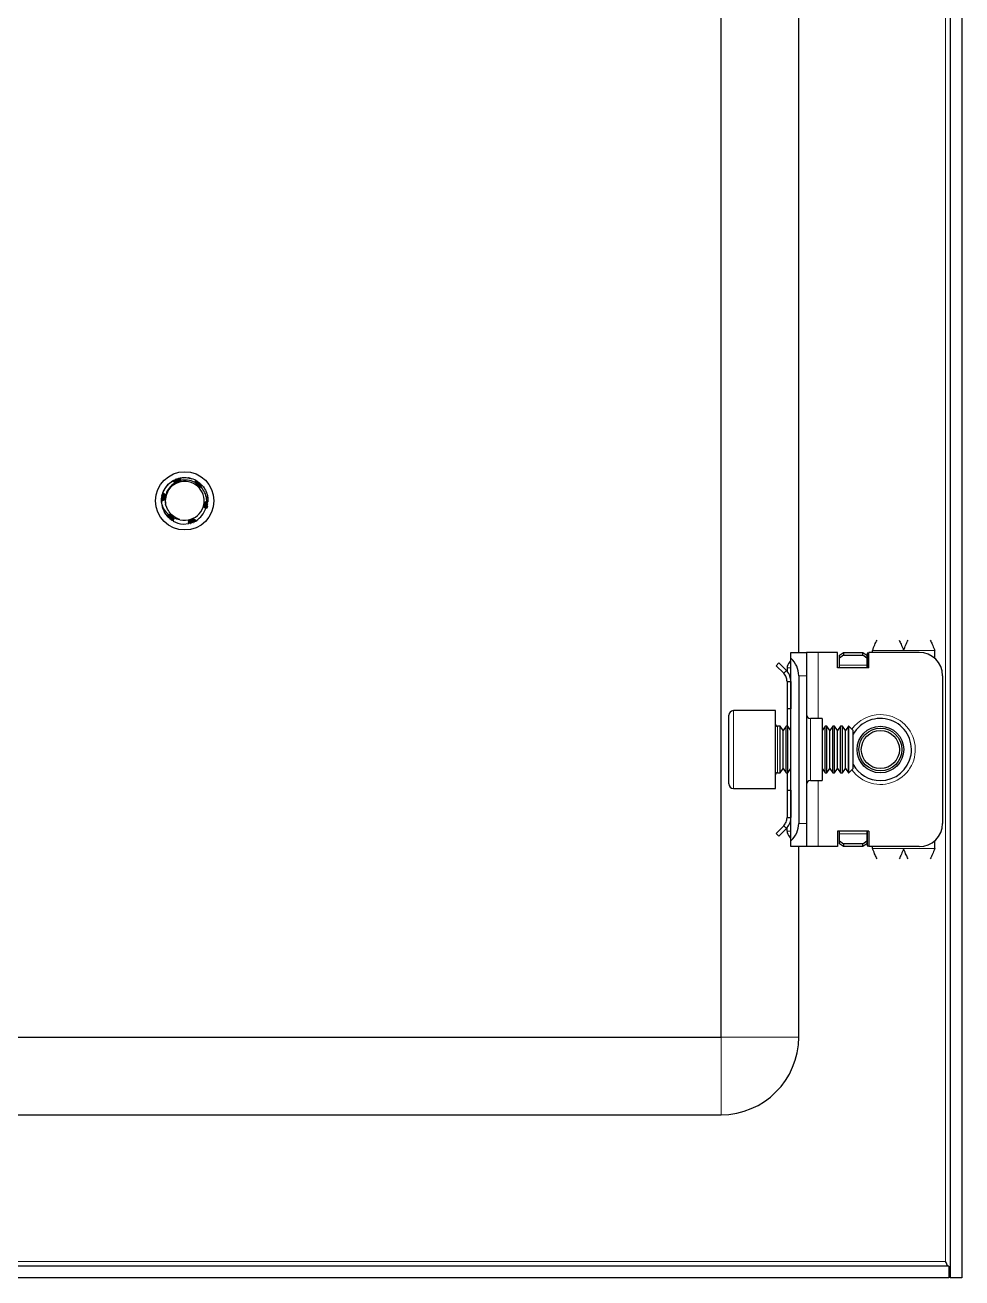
# Model space of a CAD drawing. Header units: millimetres. Extents: x 152 to 1107, y -492 to 1061.
# Drawn here: x 986.6 to 1107.1, y -390.4 to -229.2 of the extents above; entities that cross this region are included whole.
import ezdxf

# ---------------------------------------------------------------- set-up
doc = ezdxf.new("R2010")
doc.units = ezdxf.units.MM

msp = doc.modelspace()

# ---------------------------------------------------------------- linework, layer by layer
at = {"color": 7, "linetype": 'Continuous', "lineweight": 25}
for p, q in [((1105.64, 970.6), (1105.64, -390.4)), ((1107.14, 970.6), (1107.14, -390.4)), ((1076.14, -359.4), (1076.14, 939.6)), ((1086.14, -309.9), (1086.14, 277.6)), ((1004.87, -288.43), (1005.01, -288.33)), ((1004.9, -288.47), (1005.01, -288.28)), ((1005.6, -287.82), (1005.87, -287.7)), ((1006.54, -287.46), (1006.49, -287.47)), ((1007.67, -287.45), (1007.63, -287.44)), ((1007.85, -287.49), (1007.81, -287.48)), ((1008.03, -287.54), (1007.99, -287.52)), ((1008.21, -287.6), (1008.17, -287.58)), ((1008.57, -287.76), (1008.53, -287.74)), ((1008.57, -287.76), (1008.56, -287.87)), ((1008.57, -287.76), (1008.71, -287.88)), ((1008.74, -287.87), (1008.7, -287.84)), ((1008.92, -287.98), (1008.88, -287.96)), ((1008.92, -287.98), (1009.12, -288.17)), ((1009.08, -288.11), (1009.04, -288.08)), ((1009.23, -288.25), (1009.19, -288.22)), ((1009.36, -288.39), (1009.33, -288.35)), ((1004.14, -290.2), (1004.2, -289.89)), ((1004.14, -290.2), (1004.14, -290.25)), ((1004.16, -290), (1004.16, -290.05)), ((1004.2, -289.79), (1004.19, -289.84)), ((1004.24, -289.6), (1004.23, -289.65)), ((1004.3, -289.42), (1004.29, -289.46)), ((1004.35, -289.28), (1004.46, -289.1)), ((1004.37, -289.28), (1004.47, -289.09)), ((1009.95, -289.36), (1009.95, -289.35)), ((1010.01, -289.54), (1010, -289.49)), ((1010.06, -289.71), (1010.05, -289.67)), ((1010.09, -289.9), (1010.09, -289.85)), ((1010.12, -290.09), (1010.11, -290.04)), ((1004.14, -290.4), (1004.14, -290.4)), ((1004.84, -291.27), (1004.68, -290.86)), ((1010.05, -291.1), (1009.98, -291.34)), ((1010, -291.29), (1010.01, -291.25)), ((1010.05, -291.1), (1010.06, -291.06)), ((1010.09, -290.9), (1010.1, -290.86)), ((1010.13, -290.29), (1010.11, -290.53)), ((1010.12, -290.7), (1010.13, -290.65)), ((1010.13, -290.29), (1010.13, -290.24)), ((1010.13, -290.49), (1010.14, -290.44)), ((1004.98, -292.48), (1004.86, -292.35)), ((1004.86, -292.36), (1004.88, -292.38)), ((1004.98, -292.48), (1005.01, -292.51)), ((1005.12, -292.62), (1005.15, -292.65)), ((1005.27, -292.75), (1005.31, -292.78)), ((1005.44, -292.87), (1005.48, -292.9)), ((1006.94, -293.39), (1007.68, -293.32)), ((1007.83, -293.32), (1007.87, -293.31)), ((1008.02, -293.27), (1008.06, -293.25)), ((1008.21, -293.2), (1008.26, -293.18)), ((1008.58, -293.03), (1008.36, -293.11)), ((1008.4, -293.12), (1008.45, -293.1)), ((1008.76, -292.92), (1008.56, -293.04)), ((1008.58, -292.96), (1008.63, -293)), ((1008.58, -293.03), (1008.63, -293)), ((1084.93, -311.19), (1085.14, -310.99)), ((1085.14, -309.9), (1087.14, -309.9)), ((1085.14, -310.66), (1085.14, -309.9)), ((1085.14, -334.14), (1085.14, -310.66)), ((1087.14, -309.9), (1087.14, -312.9)), ((1088.64, -309.9), (1087.14, -309.9)), ((1091.14, -309.9), (1088.64, -309.9)), ((1091.14, -311.9), (1091.14, -309.9)), ((1091.39, -310.28), (1091.89, -309.92)), ((1091.89, -310.28), (1091.39, -310.63)), ((1091.39, -310.63), (1091.39, -310.28)), ((1091.39, -311.55), (1091.39, -310.63)), ((1091.89, -309.92), (1091.89, -310.28)), ((1091.89, -309.92), (1094.39, -309.92)), ((1091.89, -310.28), (1094.39, -310.28)), ((1094.39, -310.28), (1094.39, -309.92)), ((1094.39, -309.92), (1094.89, -310.28)), ((1094.89, -310.63), (1094.39, -310.28)), ((1094.89, -310.28), (1094.89, -310.63)), ((1094.89, -310.63), (1094.89, -311.55)), ((1094.94, -310.02), (1094.94, -311.9)), ((1095.14, -310.02), (1094.94, -310.02)), ((1095.14, -311.9), (1095.14, -309.9)), ((1101.64, -309.9), (1095.14, -309.9)), ((1095.64, -309.9), (1095.64, -309.65)), ((1103.64, -310.66), (1103.64, -309.65)), ((1083.58, -311.26), (1083.22, -311.61)), ((1084.2, -312.59), (1083.22, -311.61)), ((1084.55, -312.24), (1083.58, -311.26)), ((1084.2, -312.59), (1084.55, -312.24)), ((1084.64, -311.9), (1084.64, -312.29)), ((1095.14, -311.9), (1091.14, -311.9)), ((1091.39, -311.9), (1091.39, -311.55)), ((1094.89, -311.55), (1094.89, -311.9)), ((1084.64, -313.65), (1085.14, -313.65)), ((1084.64, -313.65), (1084.64, -317.15)), ((1085.14, -313.65), (1085.14, -317.15)), ((1086.14, -312.9), (1086.14, -331.9)), ((1087.14, -312.9), (1087.14, -331.9)), ((1104.64, -312.9), (1104.64, -331.9)), ((1083.14, -317.4), (1077.74, -317.4)), ((1083.14, -319.71), (1083.14, -317.4)), ((1085.14, -317.15), (1084.64, -317.15)), ((1084.64, -317.15), (1084.64, -319.4)), ((1077.14, -320.03), (1077.14, -318)), ((1089.14, -318.4), (1087.64, -318.4)), ((1089.14, -318.4), (1089.14, -326.4)), ((1077.14, -326.8), (1077.14, -320.03)), ((1083.14, -327.4), (1083.14, -319.71)), ((1083.75, -319.4), (1083.39, -319.4)), ((1084.14, -319.95), (1083.75, -319.4)), ((1083.75, -324.93), (1083.75, -319.4)), ((1084.52, -319.4), (1084.14, -319.95)), ((1084.14, -324.46), (1084.14, -319.95)), ((1084.75, -319.4), (1084.52, -319.4)), ((1084.52, -324.93), (1084.52, -319.4)), ((1085.14, -319.95), (1084.75, -319.4)), ((1084.75, -324.93), (1084.75, -319.4)), ((1089.52, -319.4), (1089.14, -319.95)), ((1089.75, -319.4), (1089.52, -319.4)), ((1089.52, -324.93), (1089.52, -319.4)), ((1090.14, -319.95), (1089.75, -319.4)), ((1089.75, -324.93), (1089.75, -319.4)), ((1090.52, -319.4), (1090.14, -319.95)), ((1090.14, -324.46), (1090.14, -319.95)), ((1090.75, -319.4), (1090.52, -319.4)), ((1090.52, -324.93), (1090.52, -319.4)), ((1091.14, -319.95), (1090.75, -319.4)), ((1090.75, -324.93), (1090.75, -319.4)), ((1091.52, -319.4), (1091.14, -319.95)), ((1091.14, -324.46), (1091.14, -319.95)), ((1091.75, -319.4), (1091.52, -319.4)), ((1091.52, -324.93), (1091.52, -319.4)), ((1092.14, -319.95), (1091.75, -319.4)), ((1091.75, -324.93), (1091.75, -319.4)), ((1092.52, -319.4), (1092.14, -319.95)), ((1092.14, -324.46), (1092.14, -319.95)), ((1092.58, -319.4), (1092.52, -319.4)), ((1092.52, -324.93), (1092.52, -319.4)), ((1093.14, -319.95), (1092.58, -319.4)), ((1092.58, -320.78), (1092.58, -319.4)), ((1092.58, -325.4), (1092.58, -320.78)), ((1093.14, -321.08), (1093.14, -319.95)), ((1093.14, -324.85), (1093.14, -321.08)), ((1083.39, -325.4), (1083.75, -325.4)), ((1083.75, -325.4), (1084.14, -324.85)), ((1083.75, -325.4), (1083.75, -324.93)), ((1084.14, -324.85), (1084.14, -324.46)), ((1084.14, -324.85), (1084.52, -325.4)), ((1084.52, -325.4), (1084.52, -324.93)), ((1084.52, -325.4), (1084.75, -325.4)), ((1084.64, -325.4), (1084.64, -327.65)), ((1084.75, -325.4), (1085.14, -324.85)), ((1084.75, -325.4), (1084.75, -324.93)), ((1089.14, -324.85), (1089.52, -325.4)), ((1089.52, -325.4), (1089.52, -324.93)), ((1089.52, -325.4), (1089.75, -325.4)), ((1089.75, -325.4), (1090.14, -324.85)), ((1089.75, -325.4), (1089.75, -324.93)), ((1090.14, -324.85), (1090.14, -324.46)), ((1090.14, -324.85), (1090.52, -325.4)), ((1090.52, -325.4), (1090.52, -324.93)), ((1090.52, -325.4), (1090.75, -325.4)), ((1090.75, -325.4), (1091.14, -324.85)), ((1090.75, -325.4), (1090.75, -324.93)), ((1091.14, -324.85), (1091.14, -324.46)), ((1091.14, -324.85), (1091.52, -325.4)), ((1091.52, -325.4), (1091.52, -324.93)), ((1091.52, -325.4), (1091.75, -325.4)), ((1091.75, -325.4), (1092.14, -324.85)), ((1091.75, -325.4), (1091.75, -324.93)), ((1092.14, -324.85), (1092.14, -324.46)), ((1092.14, -324.85), (1092.52, -325.4)), ((1092.52, -325.4), (1092.52, -324.93)), ((1092.52, -325.4), (1092.58, -325.4)), ((1092.58, -325.4), (1093.14, -324.85)), ((1087.64, -326.4), (1089.14, -326.4)), ((1077.74, -327.4), (1083.14, -327.4)), ((1084.64, -327.65), (1085.14, -327.65)), ((1084.64, -327.65), (1084.64, -331.15)), ((1085.14, -327.65), (1085.14, -331.15)), ((1084.64, -331.15), (1085.14, -331.15)), ((1087.14, -331.9), (1087.14, -334.9)), ((1084.2, -332.21), (1083.22, -333.19)), ((1083.58, -333.54), (1083.22, -333.19)), ((1084.55, -332.56), (1083.58, -333.54)), ((1084.2, -332.21), (1084.55, -332.56)), ((1084.64, -332.9), (1084.64, -332.44)), ((1085.14, -333.81), (1084.93, -333.61)), ((1095.14, -332.9), (1091.14, -332.9)), ((1091.14, -332.9), (1091.14, -334.9)), ((1091.39, -333.25), (1091.39, -332.9)), ((1091.39, -334.17), (1091.39, -333.25)), ((1094.89, -332.9), (1094.89, -333.25)), ((1094.89, -333.25), (1094.89, -334.17)), ((1094.94, -332.9), (1094.94, -334.78)), ((1095.14, -332.9), (1095.14, -334.9)), ((1085.14, -334.9), (1085.14, -334.14)), ((1087.14, -334.9), (1085.14, -334.9)), ((1086.14, -359.4), (1086.14, -334.9)), ((1088.64, -334.9), (1087.14, -334.9)), ((1091.14, -334.9), (1088.64, -334.9)), ((1091.39, -334.17), (1091.89, -334.52)), ((1091.39, -334.52), (1091.39, -334.17)), ((1091.89, -334.87), (1091.39, -334.52)), ((1094.39, -334.52), (1091.89, -334.52)), ((1091.89, -334.52), (1091.89, -334.87)), ((1094.39, -334.87), (1091.89, -334.87)), ((1094.39, -334.52), (1094.89, -334.17)), ((1094.39, -334.87), (1094.39, -334.52)), ((1094.89, -334.52), (1094.39, -334.87)), ((1094.89, -334.17), (1094.89, -334.52)), ((1094.94, -334.78), (1095.14, -334.78)), ((1101.64, -334.9), (1095.14, -334.9)), ((1095.64, -335.15), (1095.64, -334.9)), ((1103.64, -335.15), (1103.64, -334.14)), ((892.14, -359.4), (1076.14, -359.4)), ((892.14, -369.4), (1076.14, -369.4)), ((1105.04, -388.3), (1105.28, -388.9)), ((1105.44, -388.9), (862.84, -388.9)), ((1105.44, -388.9), (1105.44, -390.4)), ((1105.44, -390.4), (862.84, -390.4)), ((1107.14, -390.4), (1105.64, -390.4))]:
    msp.add_line(p, q, dxfattribs=at)
at = {"color": 8, "linetype": 'Continuous', "lineweight": 18}
for p, q in [((1105.04, 968.5), (1105.04, -388.3)), ((1088.64, -309.9), (1088.64, -318.4)), ((1095.64, -309.65), (1099.64, -309.65)), ((1103.64, -309.65), (1099.64, -309.65)), ((1085.14, -311.9), (1084.64, -311.9)), ((1085.14, -311.4), (1084.93, -311.19)), ((1094.89, -311.55), (1091.39, -311.55)), ((1087.14, -312.9), (1086.14, -312.9)), ((1077.74, -317.4), (1077.74, -319.71)), ((1087.64, -318.4), (1087.64, -326.4)), ((1077.74, -319.71), (1077.74, -327.4)), ((1083.39, -319.4), (1083.39, -325.4)), ((1088.64, -326.4), (1088.64, -334.9)), ((1086.14, -331.9), (1087.14, -331.9)), ((1085.14, -332.9), (1084.64, -332.9)), ((1085.14, -333.4), (1084.93, -333.61)), ((1091.39, -333.25), (1094.89, -333.25)), ((1099.64, -335.15), (1095.64, -335.15)), ((1103.64, -335.15), (1099.64, -335.15)), ((1076.14, -359.4), (1076.14, -369.4)), ((1076.14, -359.4), (1086.14, -359.4)), ((1105.04, -388.3), (863.24, -388.3))]:
    msp.add_line(p, q, dxfattribs=at)
at = {"color": 7, "linetype": 'Continuous', "lineweight": 25}
for centre, radius in [((1007.14, -290.4), 3.75), ((1096.64, -322.4), 3), ((1096.64, -322.4), 2.76), ((1096.64, -322.4), 2.45)]:
    msp.add_circle(centre, radius, dxfattribs=at)
for centre, radius, start, end in [((1007.14, -290.4), 2.5, 108.5944, 168.5944), ((1007.14, -290.4), 2.5, 48.5944, 108.5944), ((1007.14, -290.4), 2.5, 348.5944, 48.5944), ((1007.14, -290.4), 2.5, 168.5944, 190.5165), ((1007.14, -290.4), 3, 180, 220.7437), ((1007.14, -290.4), 2.5, 288.5944, 348.5944), ((1007.14, -290.4), 3, 239.9286, 266.2193), ((1007.14, -290.4), 2.5, 255.8881, 288.5944), ((1083.14, -312.9), 3, 360, 48.1897), ((1101.64, -312.9), 3, 360, 90), ((1085.64, -311.9), 1, 135, 180), ((1077.74, -318), 0.6, 90, 180), ((1083.39, -319.15), 0.25, 180, 270), ((1087.64, -317.9), 0.5, 180, 270), ((1096.64, -322.4), 4, 270, 151.045), ((1083.39, -325.65), 0.25, 90, 180), ((1096.64, -322.4), 4, 208.955, 270), ((1077.74, -326.8), 0.6, 180, 270), ((1087.64, -326.9), 0.5, 90, 180), ((1083.14, -331.9), 3, 311.8103, 360), ((1101.64, -331.9), 3, 270, 360), ((1085.64, -332.9), 1, 180, 225), ((1076.14, -359.4), 10, 270, 0)]:
    msp.add_arc(centre, radius, start, end, dxfattribs=at)
at = {"color": 8, "linetype": 'Continuous', "lineweight": 18}
for start, end in [(215.4622, 90), (90, 144.5378)]:
    msp.add_arc((1096.64, -322.4), 4.5, start, end, dxfattribs=at)
at = {"color": 7, "linetype": 'Continuous', "lineweight": 25}
for points, knots in [([(1004.3, -289.42), (1004.51, -288.99), (1004.82, -288.35), (1005.41, -287.95), (1005.61, -287.82)], [0, 0, 0, 0, 0.657042, 1, 1, 1, 1]), ([(1004.5, -289.01), (1004.53, -288.94), (1004.61, -288.73), (1004.78, -288.57), (1004.89, -288.46)], [0, 0, 0, 0, 0.333789, 1, 1, 1, 1]), ([(1004.59, -288.88), (1004.61, -288.83), (1004.71, -288.53), (1004.95, -288.32), (1005.16, -288.14)], [0, 0, 0, 0, 0.171865, 1, 1, 1, 1]), ([(1005.98, -288.04), (1005.91, -288.08), (1005.59, -288.26), (1005.1, -288.73), (1004.79, -289.31), (1004.7, -289.65), (1004.69, -289.71)], [0, 0, 0, 0, 0.104785, 0.513079, 0.918136, 1, 1, 1, 1]), ([(1004.87, -288.43), (1004.86, -288.44), (1004.85, -288.46), (1004.83, -288.48), (1004.82, -288.49)], [0, 0, 0, 0, 0.296796, 1, 1, 1, 1]), ([(1004.99, -288.3), (1004.99, -288.3), (1004.98, -288.31), (1004.97, -288.33), (1004.96, -288.33)], [0, 0, 0, 0, 0.4842322, 1, 1, 1, 1]), ([(1005.13, -288.17), (1005.12, -288.18), (1005.11, -288.19), (1005.1, -288.2), (1005.1, -288.2)], [0, 0, 0, 0, 0.485158, 1, 1, 1, 1]), ([(1005.27, -288.05), (1005.27, -288.05), (1005.26, -288.06), (1005.24, -288.07), (1005.24, -288.08)], [0, 0, 0, 0, 0.484546, 1, 1, 1, 1]), ([(1005.43, -287.93), (1005.42, -287.94), (1005.41, -287.95), (1005.4, -287.95), (1005.39, -287.96)], [0, 0, 0, 0, 0.482687, 1, 1, 1, 1]), ([(1005.43, -287.93), (1005.44, -287.92), (1005.49, -287.89), (1005.55, -287.87), (1005.59, -287.85)], [0, 0, 0, 0, 0.2307506, 1, 1, 1, 1]), ([(1005.6, -287.82), (1005.59, -287.83), (1005.58, -287.84), (1005.56, -287.84), (1005.56, -287.85)], [0, 0, 0, 0, 0.480194, 1, 1, 1, 1]), ([(1005.6, -287.82), (1005.63, -287.84), (1005.69, -287.88), (1005.76, -287.95), (1005.8, -288), (1005.81, -288.02)], [0, 0, 0, 0, 0.3628583, 0.6934345, 1, 1, 1, 1]), ([(1005.96, -288.08), (1005.95, -288.08), (1005.91, -288.07), (1005.84, -288.04), (1005.76, -287.99), (1005.68, -287.92), (1005.64, -287.85), (1005.61, -287.82)], [0, 0, 0, 0, 0.084477, 0.253367, 0.470159, 0.686909, 1, 1, 1, 1]), ([(1005.78, -287.72), (1005.77, -287.73), (1005.76, -287.74), (1005.74, -287.74), (1005.73, -287.75)], [0, 0, 0, 0, 0.477867, 1, 1, 1, 1]), ([(1005.89, -288.03), (1005.89, -288.01), (1005.88, -287.96), (1005.85, -287.89), (1005.8, -287.81), (1005.76, -287.77), (1005.73, -287.75)], [0, 0, 0, 0, 0.154183, 0.462567, 0.728091, 1, 1, 1, 1]), ([(1005.78, -287.72), (1005.81, -287.75), (1005.86, -287.78), (1005.93, -287.86), (1005.98, -287.94), (1006, -288), (1006.01, -288.04), (1006.01, -288.05)], [0, 0, 0, 0, 0.260762, 0.494805, 0.723794, 0.94279, 1, 1, 1, 1]), ([(1005.97, -287.64), (1005.96, -287.64), (1005.94, -287.65), (1005.93, -287.65), (1005.92, -287.66)], [0, 0, 0, 0, 0.476486, 1, 1, 1, 1]), ([(1006.06, -288.05), (1006.06, -288.04), (1006.06, -287.98), (1006.05, -287.9), (1006.02, -287.81), (1005.98, -287.73), (1005.94, -287.68), (1005.92, -287.66)], [0, 0, 0, 0, 0.114393, 0.350182, 0.585971, 0.790611, 1, 1, 1, 1]), ([(1005.97, -287.64), (1005.98, -287.63), (1006.05, -287.6), (1006.11, -287.59), (1006.16, -287.58)], [0, 0, 0, 0, 0.301025, 1, 1, 1, 1]), ([(1005.97, -287.64), (1005.99, -287.66), (1006.05, -287.71), (1006.1, -287.78), (1006.14, -287.87), (1006.16, -287.95), (1006.17, -288.01), (1006.16, -288.05), (1006.16, -288.06)], [0, 0, 0, 0, 0.218347, 0.41099, 0.598711, 0.777744, 0.945667, 1, 1, 1, 1]), ([(1006.34, -288.03), (1006.33, -288.03), (1006.28, -288.05), (1006.2, -288.06), (1006.1, -288.06), (1006.03, -288.05), (1005.99, -288.04), (1005.98, -288.04)], [0, 0, 0, 0, 0.099011, 0.388276, 0.61301, 0.895384, 1, 1, 1, 1]), ([(1006.16, -287.56), (1006.15, -287.57), (1006.14, -287.57), (1006.12, -287.58), (1006.11, -287.58)], [0, 0, 0, 0, 0.4765794, 1, 1, 1, 1]), ([(1006.19, -288.06), (1006.19, -288.06), (1006.2, -288.02), (1006.21, -287.95), (1006.21, -287.85), (1006.19, -287.75), (1006.16, -287.66), (1006.13, -287.61), (1006.11, -287.58)], [0, 0, 0, 0, 0.019058, 0.219488, 0.419831, 0.620151, 0.807785, 1, 1, 1, 1]), ([(1006.16, -287.56), (1006.18, -287.59), (1006.23, -287.64), (1006.27, -287.72), (1006.3, -287.81), (1006.31, -287.89), (1006.3, -287.96), (1006.29, -288), (1006.29, -288.02)], [0, 0, 0, 0, 0.2130021, 0.3969751, 0.5751808, 0.7443635, 0.9027788, 1, 1, 1, 1]), ([(1006.35, -287.5), (1006.34, -287.51), (1006.33, -287.51), (1006.31, -287.51), (1006.31, -287.52)], [0, 0, 0, 0, 0.4789775, 1, 1, 1, 1]), ([(1006.31, -288.02), (1006.32, -287.99), (1006.34, -287.94), (1006.36, -287.85), (1006.37, -287.76), (1006.36, -287.65), (1006.33, -287.57), (1006.31, -287.52)], [0, 0, 0, 0, 0.147065, 0.321231, 0.495346, 0.669443, 1, 1, 1, 1]), ([(1006.6, -287.8), (1006.6, -287.81), (1006.57, -287.86), (1006.51, -287.94), (1006.42, -288), (1006.36, -288.02), (1006.34, -288.03)], [0, 0, 0, 0, 0.153621, 0.528305, 0.811762, 1, 1, 1, 1]), ([(1006.35, -287.5), (1006.37, -287.53), (1006.41, -287.59), (1006.44, -287.68), (1006.45, -287.76), (1006.45, -287.84), (1006.43, -287.92), (1006.41, -287.97), (1006.38, -288), (1006.38, -288.01)], [0, 0, 0, 0, 0.195461, 0.359649, 0.517607, 0.666788, 0.806268, 0.936243, 1, 1, 1, 1]), ([(1006.43, -287.96), (1006.43, -287.96), (1006.46, -287.92), (1006.49, -287.83), (1006.52, -287.72), (1006.52, -287.63), (1006.51, -287.55), (1006.5, -287.5), (1006.49, -287.47)], [0, 0, 0, 0, 0.001313, 0.309582, 0.493731, 0.677835, 0.837663, 1, 1, 1, 1]), ([(1006.46, -287.97), (1006.49, -287.95), (1006.53, -287.91), (1006.58, -287.84), (1006.6, -287.81), (1006.6, -287.8)], [0, 0, 0, 0, 0.41332, 0.833507, 1, 1, 1, 1]), ([(1006.54, -287.46), (1006.55, -287.49), (1006.57, -287.54), (1006.59, -287.62), (1006.59, -287.71), (1006.58, -287.78), (1006.54, -287.87), (1006.5, -287.93), (1006.47, -287.96)], [0, 0, 0, 0, 0.162579, 0.32416, 0.478216, 0.623372, 0.759205, 1, 1, 1, 1]), ([(1006.5, -287.48), (1006.52, -287.47), (1006.63, -287.43), (1006.76, -287.42), (1006.87, -287.41)], [0, 0, 0, 0, 0.169871, 1, 1, 1, 1]), ([(1006.54, -287.46), (1006.57, -287.45), (1006.89, -287.39), (1007.53, -287.38), (1008.19, -287.56), (1008.52, -287.74), (1008.59, -287.77)], [0, 0, 0, 0, 0.044285, 0.46488, 0.894202, 1, 1, 1, 1]), ([(1008.58, -288.08), (1008.52, -288.05), (1008.19, -287.87), (1007.52, -287.69), (1006.9, -287.72), (1006.6, -287.8), (1006.6, -287.8)], [0, 0, 0, 0, 0.102158, 0.551599, 0.99962, 1, 1, 1, 1]), ([(1006.97, -287.43), (1007.04, -287.42), (1007.21, -287.39), (1007.38, -287.41), (1007.48, -287.42)], [0, 0, 0, 0, 0.399625, 1, 1, 1, 1]), ([(1007.65, -287.46), (1007.7, -287.46), (1007.84, -287.47), (1007.98, -287.52), (1008.07, -287.55)], [0, 0, 0, 0, 0.3173854, 1, 1, 1, 1]), ([(1008.5, -288.06), (1008.5, -288.05), (1008.5, -288.02), (1008.51, -287.95), (1008.53, -287.86), (1008.57, -287.8), (1008.59, -287.77)], [0, 0, 0, 0, 0.058255, 0.305509, 0.64716, 1, 1, 1, 1]), ([(1008.58, -288.08), (1008.6, -288.06), (1008.64, -288.01), (1008.68, -287.93), (1008.7, -287.87), (1008.7, -287.84)], [0, 0, 0, 0, 0.351509, 0.671861, 1, 1, 1, 1]), ([(1008.79, -288.52), (1008.78, -288.52), (1008.74, -288.48), (1008.69, -288.42), (1008.64, -288.34), (1008.61, -288.25), (1008.59, -288.16), (1008.58, -288.11), (1008.58, -288.08)], [0, 0, 0, 0, 0.066273, 0.267344, 0.423096, 0.618734, 0.814089, 1, 1, 1, 1]), ([(1008.74, -287.87), (1008.74, -287.9), (1008.74, -287.97), (1008.71, -288.07), (1008.66, -288.15), (1008.63, -288.2), (1008.6, -288.22), (1008.6, -288.22)], [0, 0, 0, 0, 0.275174, 0.522846, 0.765225, 0.99702, 1, 1, 1, 1]), ([(1008.62, -288.27), (1008.63, -288.26), (1008.67, -288.24), (1008.73, -288.19), (1008.8, -288.12), (1008.85, -288.04), (1008.87, -287.98), (1008.88, -287.96)], [0, 0, 0, 0, 0.084965, 0.329338, 0.573716, 0.784411, 1, 1, 1, 1]), ([(1008.92, -287.98), (1008.91, -288.02), (1008.9, -288.09), (1008.86, -288.18), (1008.81, -288.25), (1008.75, -288.31), (1008.7, -288.35), (1008.67, -288.36), (1008.66, -288.36)], [0, 0, 0, 0, 0.222831, 0.420099, 0.612409, 0.79585, 0.967895, 1, 1, 1, 1]), ([(1008.68, -288.39), (1008.68, -288.39), (1008.72, -288.38), (1008.78, -288.35), (1008.87, -288.3), (1008.94, -288.24), (1009, -288.16), (1009.03, -288.11), (1009.04, -288.08)], [0, 0, 0, 0, 0.002693, 0.20821, 0.413641, 0.619057, 0.807274, 1, 1, 1, 1]), ([(1009.08, -288.11), (1009.07, -288.15), (1009.05, -288.21), (1009, -288.29), (1008.94, -288.36), (1008.87, -288.41), (1008.82, -288.45), (1008.78, -288.45), (1008.77, -288.45)], [0, 0, 0, 0, 0.219212, 0.409339, 0.593597, 0.768568, 0.932394, 1, 1, 1, 1]), ([(1008.78, -288.48), (1008.81, -288.47), (1008.88, -288.46), (1008.97, -288.42), (1009.06, -288.37), (1009.13, -288.3), (1009.17, -288.25), (1009.19, -288.22)], [0, 0, 0, 0, 0.190996, 0.3837979, 0.5765532, 0.7852799, 1, 1, 1, 1]), ([(1009.24, -288.6), (1009.23, -288.61), (1009.2, -288.62), (1009.15, -288.64), (1009.06, -288.64), (1008.96, -288.63), (1008.86, -288.58), (1008.81, -288.54), (1008.79, -288.52)], [0, 0, 0, 0, 0.0458661, 0.2307436, 0.3874614, 0.6582461, 0.861978, 1, 1, 1, 1]), ([(1009.23, -288.25), (1009.21, -288.28), (1009.18, -288.34), (1009.12, -288.41), (1009.06, -288.47), (1008.99, -288.51), (1008.92, -288.53), (1008.87, -288.53), (1008.85, -288.53)], [0, 0, 0, 0, 0.211659, 0.390361, 0.562352, 0.724819, 0.876696, 1, 1, 1, 1]), ([(1008.87, -288.55), (1008.88, -288.55), (1008.95, -288.56), (1009.04, -288.54), (1009.15, -288.5), (1009.25, -288.44), (1009.3, -288.39), (1009.33, -288.35)], [0, 0, 0, 0, 0.046579, 0.362688, 0.551736, 0.740753, 1, 1, 1, 1]), ([(1008.87, -288.59), (1008.9, -288.6), (1008.97, -288.62), (1009.06, -288.63), (1009.15, -288.62), (1009.21, -288.61), (1009.24, -288.6)], [0, 0, 0, 0, 0.251795, 0.502165, 0.752314, 1, 1, 1, 1]), ([(1009.36, -288.39), (1009.35, -288.41), (1009.31, -288.46), (1009.25, -288.52), (1009.18, -288.56), (1009.11, -288.59), (1009.03, -288.61), (1008.97, -288.61), (1008.93, -288.6), (1008.92, -288.59)], [0, 0, 0, 0, 0.169226, 0.337427, 0.497935, 0.649179, 0.790582, 0.922688, 1, 1, 1, 1]), ([(1009.36, -288.39), (1009.48, -288.54), (1009.76, -288.89), (1010.05, -289.55), (1010.11, -290.06), (1010.13, -290.31)], [0, 0, 0, 0, 0.274163, 0.639603, 1, 1, 1, 1]), ([(1009.45, -288.52), (1009.49, -288.56), (1009.63, -288.69), (1009.72, -288.86), (1009.78, -288.99)], [0, 0, 0, 0, 0.288707, 1, 1, 1, 1]), ([(1004.14, -290.41), (1004.13, -290.36), (1004.13, -290.28), (1004.15, -290.2), (1004.16, -290.18)], [0, 0, 0, 0, 0.659859, 1, 1, 1, 1]), ([(1004.63, -290.11), (1004.62, -290.12), (1004.6, -290.16), (1004.56, -290.21), (1004.51, -290.26), (1004.44, -290.31), (1004.36, -290.35), (1004.28, -290.38), (1004.2, -290.4), (1004.16, -290.4), (1004.14, -290.4)], [0, 0, 0, 0, 0.060221, 0.18113, 0.301988, 0.42281, 0.589437, 0.75603, 0.87711, 1, 1, 1, 1]), ([(1004.14, -290.2), (1004.18, -290.19), (1004.24, -290.16), (1004.34, -290.14), (1004.43, -290.14), (1004.51, -290.16), (1004.56, -290.18), (1004.58, -290.19)], [0, 0, 0, 0, 0.235039, 0.445532, 0.651268, 0.847853, 1, 1, 1, 1]), ([(1004.16, -290), (1004.2, -289.99), (1004.26, -289.96), (1004.36, -289.96), (1004.45, -289.97), (1004.53, -289.99), (1004.59, -290.02), (1004.62, -290.05), (1004.63, -290.06)], [0, 0, 0, 0, 0.214065, 0.402363, 0.585629, 0.760234, 0.923894, 1, 1, 1, 1]), ([(1004.6, -290.16), (1004.58, -290.14), (1004.52, -290.1), (1004.43, -290.06), (1004.34, -290.04), (1004.24, -290.03), (1004.19, -290.04), (1004.16, -290.05)], [0, 0, 0, 0, 0.189173, 0.404697, 0.62022, 0.807935, 1, 1, 1, 1]), ([(1004.66, -290.05), (1004.65, -290.04), (1004.62, -290), (1004.56, -289.95), (1004.47, -289.9), (1004.38, -289.86), (1004.28, -289.84), (1004.22, -289.84), (1004.19, -289.84)], [0, 0, 0, 0, 0.069872, 0.258455, 0.446951, 0.635422, 0.81547, 1, 1, 1, 1]), ([(1004.2, -289.79), (1004.21, -289.74), (1004.22, -289.66), (1004.25, -289.59), (1004.27, -289.56)], [0, 0, 0, 0, 0.6579883, 1, 1, 1, 1]), ([(1004.2, -289.79), (1004.23, -289.79), (1004.3, -289.77), (1004.39, -289.78), (1004.48, -289.8), (1004.55, -289.84), (1004.61, -289.88), (1004.65, -289.91), (1004.66, -289.93)], [0, 0, 0, 0, 0.208898, 0.388587, 0.562428, 0.727295, 0.881578, 1, 1, 1, 1]), ([(1004.66, -289.9), (1004.65, -289.88), (1004.62, -289.84), (1004.55, -289.78), (1004.48, -289.73), (1004.4, -289.69), (1004.32, -289.66), (1004.26, -289.65), (1004.23, -289.65)], [0, 0, 0, 0, 0.137266, 0.30795, 0.478578, 0.649185, 0.822833, 1, 1, 1, 1]), ([(1004.24, -289.6), (1004.27, -289.6), (1004.34, -289.6), (1004.42, -289.61), (1004.5, -289.64), (1004.57, -289.69), (1004.63, -289.74), (1004.67, -289.79), (1004.68, -289.83), (1004.69, -289.85)], [0, 0, 0, 0, 0.165667, 0.330522, 0.488809, 0.638525, 0.778629, 0.909213, 1, 1, 1, 1]), ([(1004.66, -289.76), (1004.66, -289.75), (1004.64, -289.71), (1004.58, -289.64), (1004.51, -289.57), (1004.44, -289.52), (1004.36, -289.48), (1004.31, -289.47), (1004.29, -289.46)], [0, 0, 0, 0, 0.076151, 0.276704, 0.47712, 0.677473, 0.837574, 1, 1, 1, 1]), ([(1004.3, -289.42), (1004.33, -289.42), (1004.39, -289.43), (1004.47, -289.46), (1004.54, -289.5), (1004.59, -289.56), (1004.64, -289.61), (1004.67, -289.68), (1004.69, -289.73), (1004.69, -289.77), (1004.69, -289.78)], [0, 0, 0, 0, 0.154027, 0.307095, 0.452862, 0.590123, 0.718565, 0.838856, 0.95247, 1, 1, 1, 1]), ([(1004.37, -289.29), (1004.39, -289.23), (1004.42, -289.1), (1004.49, -288.99), (1004.52, -288.93)], [0, 0, 0, 0, 0.462482, 1, 1, 1, 1]), ([(1004.63, -290.07), (1004.62, -290.17), (1004.6, -290.44), (1004.65, -290.7), (1004.68, -290.86)], [0, 0, 0, 0, 0.408521, 1, 1, 1, 1]), ([(1004.69, -289.91), (1004.68, -289.91), (1004.67, -289.96), (1004.65, -290.01), (1004.63, -290.06), (1004.63, -290.07)], [0, 0, 0, 0, 0.157682, 0.8030401, 1, 1, 1, 1]), ([(1004.69, -289.71), (1004.69, -289.74), (1004.7, -289.81), (1004.69, -289.87), (1004.69, -289.91)], [0, 0, 0, 0, 0.544473, 1, 1, 1, 1]), ([(1009.97, -290.44), (1009.97, -290.37), (1009.95, -289.97), (1009.77, -289.3), (1009.41, -288.83), (1009.24, -288.6)], [0, 0, 0, 0, 0.108003, 0.585763, 1, 1, 1, 1]), ([(1009.83, -289.1), (1009.84, -289.13), (1009.94, -289.27), (1009.98, -289.43), (1010.02, -289.56)], [0, 0, 0, 0, 0.192577, 1, 1, 1, 1]), ([(1010.02, -289.66), (1010.04, -289.7), (1010.1, -289.85), (1010.11, -290.01), (1010.12, -290.13)], [0, 0, 0, 0, 0.28291, 1, 1, 1, 1]), ([(1004.49, -290.27), (1004.47, -290.26), (1004.41, -290.24), (1004.32, -290.23), (1004.22, -290.23), (1004.17, -290.25), (1004.14, -290.25)], [0, 0, 0, 0, 0.237597, 0.516729, 0.755527, 1, 1, 1, 1]), ([(1004.14, -290.41), (1004.17, -290.39), (1004.23, -290.36), (1004.32, -290.33), (1004.38, -290.33), (1004.41, -290.33)], [0, 0, 0, 0, 0.371226, 0.708872, 1, 1, 1, 1]), ([(1005.07, -292.18), (1005.04, -292.16), (1004.8, -291.94), (1004.45, -291.48), (1004.21, -290.87), (1004.15, -290.52), (1004.14, -290.4)], [0, 0, 0, 0, 0.050685, 0.485619, 0.826643, 1, 1, 1, 1]), ([(1006.13, -292.63), (1006.05, -292.6), (1005.73, -292.44), (1005.22, -292.02), (1004.97, -291.52), (1004.84, -291.27)], [0, 0, 0, 0, 0.130652, 0.560007, 1, 1, 1, 1]), ([(1008.6, -292.95), (1008.67, -292.9), (1009.02, -292.67), (1009.51, -292.17), (1009.74, -291.61), (1009.84, -291.37)], [0, 0, 0, 0, 0.128781, 0.613629, 1, 1, 1, 1]), ([(1009.84, -291.37), (1009.83, -291.37), (1009.8, -291.36), (1009.75, -291.33), (1009.69, -291.28), (1009.64, -291.23), (1009.6, -291.15), (1009.57, -291.05), (1009.58, -290.95), (1009.59, -290.9), (1009.59, -290.89)], [0, 0, 0, 0, 0.022761, 0.192243, 0.346896, 0.477535, 0.588677, 0.783334, 0.968624, 1, 1, 1, 1]), ([(1009.57, -290.97), (1009.57, -291), (1009.59, -291.06), (1009.63, -291.15), (1009.67, -291.22), (1009.73, -291.29), (1009.79, -291.34), (1009.82, -291.36), (1009.84, -291.37)], [0, 0, 0, 0, 0.182737, 0.363423, 0.543947, 0.724373, 0.904747, 1, 1, 1, 1]), ([(1010, -291.29), (1009.97, -291.29), (1009.91, -291.29), (1009.83, -291.26), (1009.75, -291.23), (1009.69, -291.18), (1009.64, -291.12), (1009.6, -291.07), (1009.59, -291.03), (1009.58, -291.01)], [0, 0, 0, 0, 0.164802, 0.328662, 0.485343, 0.633184, 0.771489, 0.900657, 1, 1, 1, 1]), ([(1009.59, -290.89), (1009.59, -290.86), (1009.61, -290.79), (1009.67, -290.69), (1009.74, -290.6), (1009.8, -290.54), (1009.87, -290.49), (1009.93, -290.46), (1009.96, -290.44), (1009.97, -290.44)], [0, 0, 0, 0, 0.125166, 0.336769, 0.488675, 0.640371, 0.791962, 0.943503, 1, 1, 1, 1]), ([(1009.59, -290.94), (1009.6, -290.96), (1009.63, -291), (1009.68, -291.07), (1009.75, -291.14), (1009.84, -291.19), (1009.93, -291.23), (1009.98, -291.24), (1010.01, -291.25)], [0, 0, 0, 0, 0.112687, 0.266978, 0.464332, 0.661607, 0.829157, 1, 1, 1, 1]), ([(1010.05, -291.1), (1010.02, -291.11), (1009.95, -291.12), (1009.86, -291.1), (1009.78, -291.08), (1009.71, -291.04), (1009.65, -290.99), (1009.61, -290.95), (1009.6, -290.93)], [0, 0, 0, 0, 0.207037, 0.38272, 0.55212, 0.712365, 0.86221, 1, 1, 1, 1]), ([(1010.09, -290.9), (1010.06, -290.91), (1009.99, -290.93), (1009.9, -290.93), (1009.81, -290.92), (1009.73, -290.89), (1009.67, -290.85), (1009.63, -290.81), (1009.62, -290.8)], [0, 0, 0, 0, 0.205811, 0.38496, 0.558827, 0.724121, 0.878934, 1, 1, 1, 1]), ([(1009.63, -290.85), (1009.65, -290.87), (1009.7, -290.92), (1009.78, -290.98), (1009.86, -291.02), (1009.96, -291.05), (1010.03, -291.05), (1010.06, -291.06)], [0, 0, 0, 0, 0.183111, 0.381533, 0.579913, 0.787111, 1, 1, 1, 1]), ([(1009.66, -290.72), (1009.68, -290.74), (1009.74, -290.78), (1009.82, -290.82), (1009.92, -290.85), (1010.01, -290.86), (1010.07, -290.86), (1010.1, -290.86)], [0, 0, 0, 0, 0.19243, 0.403622, 0.614801, 0.805152, 1, 1, 1, 1]), ([(1010.12, -290.7), (1010.09, -290.71), (1010.02, -290.74), (1009.93, -290.75), (1009.83, -290.75), (1009.75, -290.72), (1009.7, -290.71), (1009.67, -290.69), (1009.67, -290.69)], [0, 0, 0, 0, 0.227908, 0.430276, 0.627707, 0.816134, 0.99284, 1, 1, 1, 1]), ([(1009.74, -290.6), (1009.75, -290.6), (1009.78, -290.62), (1009.85, -290.65), (1009.95, -290.67), (1010.04, -290.67), (1010.1, -290.66), (1010.13, -290.65)], [0, 0, 0, 0, 0.050156, 0.304513, 0.55888, 0.776903, 1, 1, 1, 1]), ([(1010.13, -290.49), (1010.1, -290.51), (1010.04, -290.54), (1009.94, -290.56), (1009.86, -290.57), (1009.81, -290.56), (1009.79, -290.56)], [0, 0, 0, 0, 0.293779, 0.558982, 0.818494, 1, 1, 1, 1]), ([(1009.91, -290.47), (1009.93, -290.47), (1009.97, -290.48), (1010.05, -290.47), (1010.11, -290.45), (1010.14, -290.44)], [0, 0, 0, 0, 0.236131, 0.613435, 1, 1, 1, 1]), ([(1010.01, -291.23), (1010.01, -291.25), (1010, -291.32), (1009.97, -291.37), (1009.96, -291.4)], [0, 0, 0, 0, 0.405617, 1, 1, 1, 1]), ([(1004.86, -292.36), (1004.88, -292.33), (1004.91, -292.29), (1004.98, -292.23), (1005.03, -292.2), (1005.06, -292.18), (1005.07, -292.18)], [0, 0, 0, 0, 0.315056, 0.630194, 0.945514, 1, 1, 1, 1]), ([(1005.43, -292.23), (1005.39, -292.22), (1005.34, -292.21), (1005.25, -292.21), (1005.18, -292.22), (1005.09, -292.24), (1004.99, -292.29), (1004.92, -292.34), (1004.88, -292.38)], [0, 0, 0, 0, 0.149407, 0.278563, 0.407661, 0.536722, 0.727045, 1, 1, 1, 1]), ([(1004.98, -292.48), (1004.99, -292.45), (1005.02, -292.4), (1005.08, -292.34), (1005.14, -292.29), (1005.22, -292.25), (1005.29, -292.23), (1005.36, -292.22), (1005.41, -292.23), (1005.44, -292.24)], [0, 0, 0, 0, 0.159446, 0.318034, 0.469983, 0.61348, 0.747649, 0.872856, 1, 1, 1, 1]), ([(1005.49, -292.28), (1005.49, -292.28), (1005.45, -292.28), (1005.39, -292.29), (1005.3, -292.3), (1005.22, -292.34), (1005.14, -292.38), (1005.07, -292.44), (1005.03, -292.49), (1005.01, -292.51)], [0, 0, 0, 0, 0.018281, 0.175639, 0.332896, 0.490097, 0.647274, 0.821632, 1, 1, 1, 1]), ([(1005.07, -292.18), (1005.08, -292.18), (1005.12, -292.17), (1005.21, -292.16), (1005.31, -292.17), (1005.4, -292.21), (1005.48, -292.26), (1005.57, -292.35), (1005.64, -292.46), (1005.66, -292.55), (1005.67, -292.59)], [0, 0, 0, 0, 0.073646, 0.169563, 0.351373, 0.438893, 0.519676, 0.682906, 0.8512, 1, 1, 1, 1]), ([(1005.12, -292.62), (1005.13, -292.59), (1005.15, -292.52), (1005.21, -292.44), (1005.27, -292.38), (1005.34, -292.34), (1005.41, -292.31), (1005.47, -292.29), (1005.5, -292.29), (1005.5, -292.29)], [0, 0, 0, 0, 0.198035, 0.367663, 0.531495, 0.686664, 0.831818, 0.981917, 1, 1, 1, 1]), ([(1005.57, -292.36), (1005.56, -292.36), (1005.51, -292.37), (1005.44, -292.39), (1005.35, -292.44), (1005.27, -292.5), (1005.2, -292.57), (1005.17, -292.62), (1005.15, -292.65)], [0, 0, 0, 0, 0.0505, 0.241124, 0.431653, 0.622154, 0.808692, 1, 1, 1, 1]), ([(1005.27, -292.75), (1005.28, -292.72), (1005.3, -292.65), (1005.34, -292.56), (1005.39, -292.49), (1005.46, -292.44), (1005.52, -292.4), (1005.56, -292.39), (1005.58, -292.38)], [0, 0, 0, 0, 0.209239, 0.392702, 0.571062, 0.740844, 0.899958, 1, 1, 1, 1]), ([(1005.63, -292.46), (1005.6, -292.47), (1005.55, -292.5), (1005.47, -292.55), (1005.4, -292.62), (1005.35, -292.7), (1005.32, -292.75), (1005.31, -292.78)], [0, 0, 0, 0, 0.172104, 0.391099, 0.610089, 0.802801, 1, 1, 1, 1]), ([(1005.44, -292.87), (1005.44, -292.84), (1005.45, -292.77), (1005.49, -292.68), (1005.53, -292.6), (1005.59, -292.54), (1005.63, -292.51), (1005.64, -292.5)], [0, 0, 0, 0, 0.240212, 0.454711, 0.664287, 0.864517, 1, 1, 1, 1]), ([(1005.68, -292.61), (1005.65, -292.63), (1005.61, -292.67), (1005.55, -292.74), (1005.51, -292.82), (1005.49, -292.87), (1005.48, -292.9)], [0, 0, 0, 0, 0.228254, 0.510351, 0.752319, 1, 1, 1, 1]), ([(1005.61, -292.99), (1005.62, -292.95), (1005.62, -292.88), (1005.65, -292.78), (1005.67, -292.72), (1005.69, -292.7), (1005.69, -292.7)], [0, 0, 0, 0, 0.357139, 0.680979, 0.998183, 1, 1, 1, 1]), ([(1005.67, -292.59), (1005.67, -292.6), (1005.69, -292.65), (1005.69, -292.72), (1005.69, -292.81), (1005.67, -292.91), (1005.65, -292.97), (1005.63, -293)], [0, 0, 0, 0, 0.113604, 0.31095, 0.508229, 0.75166, 1, 1, 1, 1]), ([(1006.53, -292.82), (1006.24, -292.77), (1005.95, -292.72), (1005.68, -292.59), (1005.67, -292.59)], [0, 0, 0, 0, 0.9656715, 1, 1, 1, 1]), ([(1006.53, -292.82), (1006.43, -292.79), (1006.3, -292.73), (1006.17, -292.66), (1006.13, -292.63)], [0, 0, 0, 0, 0.681733, 1, 1, 1, 1]), ([(1007.68, -293.32), (1007.68, -293.31), (1007.66, -293.26), (1007.64, -293.18), (1007.64, -293.1), (1007.66, -293.03), (1007.69, -292.95), (1007.76, -292.87), (1007.85, -292.8), (1007.91, -292.78), (1007.93, -292.77)], [0, 0, 0, 0, 0.098631, 0.238541, 0.378532, 0.49895, 0.601027, 0.777401, 0.9101, 1, 1, 1, 1]), ([(1007.83, -292.82), (1007.83, -292.82), (1007.8, -292.85), (1007.76, -292.91), (1007.72, -292.99), (1007.69, -293.08), (1007.67, -293.17), (1007.67, -293.26), (1007.68, -293.3), (1007.68, -293.32)], [0, 0, 0, 0, 0.036757, 0.196192, 0.355485, 0.51469, 0.719746, 0.882005, 1, 1, 1, 1]), ([(1007.83, -293.32), (1007.81, -293.29), (1007.78, -293.24), (1007.76, -293.16), (1007.75, -293.07), (1007.76, -292.99), (1007.78, -292.9), (1007.83, -292.84), (1007.85, -292.81)], [0, 0, 0, 0, 0.16279, 0.324686, 0.479688, 0.626058, 0.76302, 1, 1, 1, 1]), ([(1007.91, -292.79), (1007.9, -292.81), (1007.87, -292.86), (1007.85, -292.95), (1007.83, -293.04), (1007.83, -293.17), (1007.86, -293.26), (1007.87, -293.31)], [0, 0, 0, 0, 0.13286, 0.29106, 0.491007, 0.69089, 1, 1, 1, 1]), ([(1008.02, -293.27), (1007.99, -293.24), (1007.95, -293.19), (1007.92, -293.1), (1007.9, -293.02), (1007.89, -292.93), (1007.91, -292.86), (1007.92, -292.8), (1007.94, -292.78), (1007.94, -292.77)], [0, 0, 0, 0, 0.198483, 0.367712, 0.531083, 0.685778, 0.830503, 0.965152, 1, 1, 1, 1]), ([(1007.93, -292.77), (1007.95, -292.77), (1007.99, -292.75), (1008.07, -292.74), (1008.17, -292.74), (1008.26, -292.75), (1008.35, -292.78), (1008.43, -292.81), (1008.5, -292.86), (1008.56, -292.91), (1008.59, -292.94), (1008.6, -292.95)], [0, 0, 0, 0, 0.0429601, 0.1733, 0.2742626, 0.4010814, 0.5277159, 0.6542588, 0.7807587, 0.9368521, 1, 1, 1, 1]), ([(1008.03, -292.75), (1008.02, -292.76), (1008, -292.8), (1007.99, -292.87), (1007.98, -292.97), (1007.99, -293.07), (1008.02, -293.16), (1008.05, -293.22), (1008.06, -293.25)], [0, 0, 0, 0, 0.043388, 0.23288, 0.422274, 0.611632, 0.803279, 1, 1, 1, 1]), ([(1008.21, -293.2), (1008.18, -293.18), (1008.13, -293.13), (1008.08, -293.05), (1008.05, -292.96), (1008.04, -292.88), (1008.04, -292.81), (1008.04, -292.76), (1008.05, -292.75)], [0, 0, 0, 0, 0.208724, 0.39105, 0.568219, 0.73683, 0.894853, 1, 1, 1, 1]), ([(1008.15, -292.74), (1008.14, -292.77), (1008.13, -292.83), (1008.14, -292.93), (1008.16, -293.02), (1008.2, -293.11), (1008.24, -293.16), (1008.26, -293.18)], [0, 0, 0, 0, 0.181695, 0.396783, 0.61186, 0.803681, 1, 1, 1, 1]), ([(1008.4, -293.12), (1008.37, -293.1), (1008.32, -293.06), (1008.26, -292.98), (1008.21, -292.9), (1008.19, -292.82), (1008.18, -292.77), (1008.18, -292.74)], [0, 0, 0, 0, 0.234253, 0.442787, 0.646465, 0.841043, 1, 1, 1, 1]), ([(1008.29, -292.76), (1008.29, -292.76), (1008.29, -292.8), (1008.31, -292.86), (1008.34, -292.95), (1008.39, -293.03), (1008.43, -293.08), (1008.45, -293.1)], [0, 0, 0, 0, 0.00279, 0.269575, 0.536371, 0.765499, 1, 1, 1, 1]), ([(1008.58, -293.03), (1008.55, -293.01), (1008.49, -292.97), (1008.43, -292.9), (1008.38, -292.84), (1008.37, -292.8), (1008.36, -292.79)], [0, 0, 0, 0, 0.3195142, 0.6084926, 0.891527, 1, 1, 1, 1]), ([(1095.64, -309.65), (1095.73, -309.41), (1095.92, -308.92), (1096.11, -308.52), (1096.21, -308.33)], [0, 0, 0, 0, 0.5020654, 1, 1, 1, 1]), ([(1099.06, -308.34), (1099.14, -308.49), (1099.32, -308.84), (1099.51, -309.33), (1099.62, -309.61), (1099.64, -309.65)], [0, 0, 0, 0, 0.4154826, 0.9171518, 1, 1, 1, 1]), ([(1099.64, -309.65), (1099.73, -309.41), (1099.92, -308.92), (1100.11, -308.52), (1100.21, -308.33)], [0, 0, 0, 0, 0.5020654, 1, 1, 1, 1]), ([(1103.06, -308.34), (1103.14, -308.49), (1103.32, -308.84), (1103.51, -309.33), (1103.62, -309.61), (1103.64, -309.65)], [0, 0, 0, 0, 0.415483, 0.917152, 1, 1, 1, 1]), ([(1084.64, -313.65), (1084.62, -313.46), (1084.58, -313.17), (1084.4, -312.82), (1084.26, -312.67), (1084.2, -312.59)], [0, 0, 0, 0, 0.485042, 0.738404, 1, 1, 1, 1]), ([(1085.14, -313.65), (1085.11, -313.41), (1085.06, -312.92), (1084.77, -312.47), (1084.58, -312.26), (1084.55, -312.24)], [0, 0, 0, 0, 0.461863, 0.923726, 1, 1, 1, 1]), ([(1084.2, -332.21), (1084.32, -332.06), (1084.5, -331.83), (1084.62, -331.45), (1084.63, -331.25), (1084.64, -331.15)], [0, 0, 0, 0, 0.485042, 0.738404, 1, 1, 1, 1]), ([(1084.55, -332.56), (1084.7, -332.37), (1085.01, -332), (1085.13, -331.47), (1085.14, -331.19), (1085.14, -331.15)], [0, 0, 0, 0, 0.461863, 0.923726, 1, 1, 1, 1]), ([(1096.21, -336.46), (1096.13, -336.3), (1095.95, -335.96), (1095.76, -335.47), (1095.65, -335.19), (1095.64, -335.15)], [0, 0, 0, 0, 0.4154826, 0.9171518, 1, 1, 1, 1]), ([(1099.64, -335.15), (1099.54, -335.39), (1099.35, -335.88), (1099.16, -336.28), (1099.06, -336.47)], [0, 0, 0, 0, 0.502065, 1, 1, 1, 1]), ([(1100.21, -336.46), (1100.13, -336.3), (1099.95, -335.96), (1099.76, -335.47), (1099.65, -335.19), (1099.64, -335.15)], [0, 0, 0, 0, 0.415483, 0.917152, 1, 1, 1, 1]), ([(1103.64, -335.15), (1103.54, -335.39), (1103.35, -335.88), (1103.16, -336.28), (1103.06, -336.47)], [0, 0, 0, 0, 0.502065, 1, 1, 1, 1]), ([(1105.44, -389.29), (1105.44, -389.31), (1105.6, -389.68), (1105.62, -390.05), (1105.64, -390.4)], [0, 0, 0, 0, 0.054097, 1, 1, 1, 1])]:
    msp.add_open_spline(points, degree=3, knots=knots, dxfattribs=at)
msp.add_open_spline([(1105.44, -388.9), (1105.4, -388.89), (1105.34, -388.87), (1105.24, -388.73), (1105.14, -388.54), (1105.07, -388.38), (1105.04, -388.3)], degree=3, dxfattribs=at)

doc.saveas('drawing.dxf')
